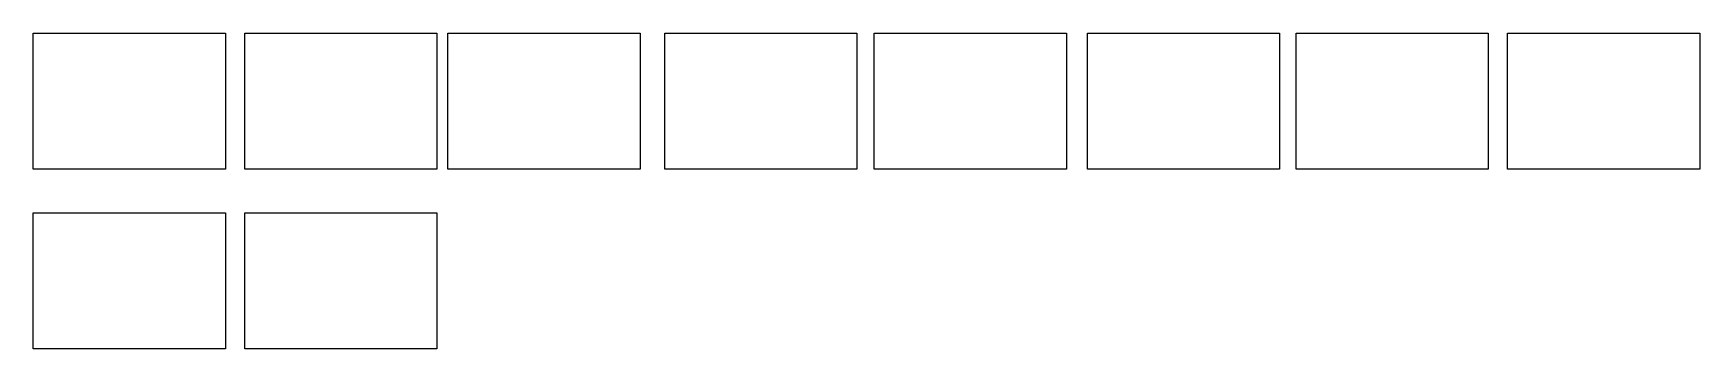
# Model space of a CAD drawing. Extents: x -4660 to 384336, y -5611 to 3075492.
# Drawn here: x 382515 to 384336, y 3073712 to 3074056 of the extents above; entities that cross this region are included whole.
import ezdxf

# ---------------------------------------------------------------- set-up
doc = ezdxf.new("R2010")
doc.units = 0
doc.header["$LTSCALE"] = 0.5
doc.layers.add('dy_zhuanyong', color=7, linetype='CONTINUOUS')

msp = doc.modelspace()

# ---------------------------------------------------------------- linework, layer by layer
at = {"layer": 'dy_zhuanyong', "color": 1, "linetype": 'Continuous'}
for points in [[(382515, 3073908), (382515, 3074056.5), (382725, 3074056.5), (382725, 3073908), (382515, 3073908)], [(382746, 3073908), (382746, 3074056.5), (382956, 3074056.5), (382956, 3073908), (382746, 3073908)], [(382968, 3073908), (382968, 3074056.5), (383178, 3074056.5), (383178, 3073908), (382968, 3073908)], [(383205, 3073908), (383205, 3074056.5), (383415, 3074056.5), (383415, 3073908), (383205, 3073908)], [(383434, 3073908), (383434, 3074056.5), (383644, 3074056.5), (383644, 3073908), (383434, 3073908)], [(383667, 3073908), (383667, 3074056.5), (383877, 3074056.5), (383877, 3073908), (383667, 3073908)], [(383895, 3073908), (383895, 3074056.5), (384105, 3074056.5), (384105, 3073908), (383895, 3073908)], [(384126, 3073908), (384126, 3074056.5), (384336, 3074056.5), (384336, 3073908), (384126, 3073908)], [(382515, 3073711.5), (382515, 3073860), (382725, 3073860), (382725, 3073711.5), (382515, 3073711.5)], [(382746, 3073711.5), (382746, 3073860), (382956, 3073860), (382956, 3073711.5), (382746, 3073711.5)]]:
    msp.add_lwpolyline(points, close=True, dxfattribs=at)

doc.saveas('drawing.dxf')
